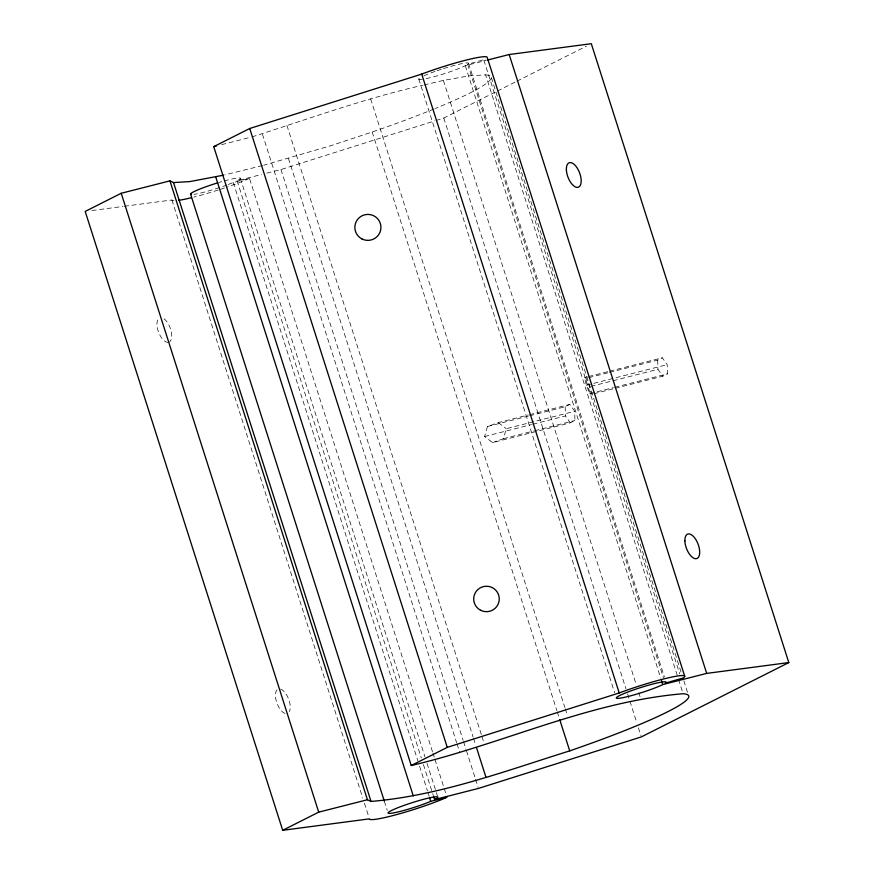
<?xml version="1.0" encoding="UTF-8"?>
<svg xmlns="http://www.w3.org/2000/svg" width="874" height="874" viewBox="0 0 874 874"><rect width="100%" height="100%" fill="white"/><g stroke="black" fill="none" stroke-linecap="round" stroke-linejoin="round"><path stroke-width="0.66" stroke-dasharray="4.37 3.28" d="M529.491 414.669L569.793 404.411L574.677 411.283L574.928 420.492L570.296 422.819L492.575 442.605L484.589 436.519L487.441 426.523L498.289 422.612L528.191 414.997M492.575 442.605L503.424 438.693L506.275 428.697L574.677 411.283M443.555 68.565A26.111 2.546 -17.7 0 1 467.743 64.272L485.791 59.082M436.05 120.492L443.806 118.034L496.224 91.617M497.437 91.005L515.726 81.785M516.949 81.173L586.421 46.158M529.6 415.795L565.172 406.749L569.793 404.411M609.582 372.357L657.685 360.121L662.317 357.783L667.19 364.655L667.441 373.864L662.82 376.191L614.717 388.438M432.477 751.695L249.483 178.329L233.139 182.513A26.111 2.546 -17.7 0 1 228.005 184.567M249.483 178.329L246.402 179.738A45.688 4.457 -17.7 0 1 226.934 187.102M251.92 136.923C308.555 119.006 364.578 98.38 422.688 85.27M434.181 108.922A169.709 16.562 -17.7 0 1 372.204 132.007L330.372 145.827L263.719 165.219M266.767 173.161L280.969 169.545L434.76 120.896M262.418 165.579L224.815 174.876M426.162 78.627A26.111 2.546 -17.7 0 0 465.285 65.703L485.944 60.437M221.635 144.636L250.609 137.262M224.257 180.94A26.111 2.546 -17.7 0 1 237.073 180.721L261.599 174.472M584.586 377.568L586.181 378.311L589.546 386.723L591.316 394.392L589.721 393.639L586.356 385.226L584.586 377.568L587.219 376.891M588.541 376.563L608.304 371.526M609.615 371.199L662.317 357.783M588.781 377.655L608.282 372.685M586.356 385.226L667.19 364.655M590.857 386.395L657.947 369.32L662.82 376.191M589.721 393.639L613.439 387.608M614.75 387.269L667.441 373.864M593.916 393.726L613.417 388.766M487.441 426.523L528.278 416.133M484.589 436.519L531.523 424.578M532.823 424.251L565.423 415.948L570.296 422.819M503.424 438.693L533.326 431.079M534.626 430.751L574.928 420.492M423.977 84.964L443.38 80.419L469.251 75.83L485.605 74.858L678.126 678.126M91.934 210.536L122.972 206.45M124.316 206.264L171.916 199.993A45.688 4.457 -17.7 0 0 175.303 200.714M498.289 422.612L506.275 428.697M491.319 77.546L681.775 674.313M683.85 680.813L687.587 692.514M483.868 60.197L679.721 673.876M678.541 679.426L682.692 692.426M468.562 63.332L664.404 677M467.656 64.326L663.508 677.995M465.285 65.703L660.722 678.071M443.38 80.419L636.327 684.987M638.807 692.787L640.052 696.687M443.806 118.034L625.959 688.799M627.619 694L636.753 722.612M638.413 727.813L640.904 735.613M418.788 79.075L614.641 692.743M370.663 98.926L564.844 707.394M565.26 708.694L567.335 715.194M372.204 132.007L556.847 710.573M557.262 711.873L559.338 718.373M286.923 125.408L481.53 735.187M481.945 736.487L484.021 742.987M288.475 158.489L473.118 737.055M473.533 738.355L475.609 744.856M280.969 169.545L463.122 740.311M463.537 741.611L466.028 749.411M466.443 750.711L475.161 778.013M475.576 779.313L478.067 787.113M262.451 134.246L456.643 742.714M457.058 744.014L459.549 751.815M432.881 752.995L434.542 758.195M434.957 759.495L446.581 795.897M240.35 178.351L424.993 756.917M427.069 763.417L437.437 795.919M237.073 180.721L421.301 757.987M423.377 764.488L433.34 795.69M233.282 182.458L417.925 761.025M419.586 766.225L427.462 790.926M427.878 792.226L429.123 796.127M384.352 801.261L387.248 810.362M171.916 199.993L362.776 798.06M364.436 803.261L369.003 817.561M657.685 360.121L657.947 369.32M565.172 406.749L565.423 415.948M485.605 74.858A169.709 16.562 -17.7 0 1 435.372 108.442M422.186 79.337A26.111 2.546 -17.7 0 1 419.607 78.125M423.857 75.841A26.111 2.546 -17.7 0 1 435.875 71.122M437.12 70.696A26.111 2.546 -17.7 0 1 442.255 68.98M226.869 184.993A26.111 2.546 -17.7 0 1 222.018 186.73M219.483 187.582A26.111 2.546 -17.7 0 1 193.973 194.356M219.232 182.382A26.111 2.546 -17.7 0 1 221.778 181.639M224.487 187.943A45.688 4.457 -17.7 0 1 219.461 189.614M218.194 190.019A45.688 4.457 -17.7 0 1 193.875 197.098M168.3 342.346A13.055 6.194 69.3 0 1 158.642 332.404A13.055 6.194 69.3 0 1 158.915 318.234M164.072 318.835A13.055 6.194 69.3 0 1 171.085 330.765A13.055 6.194 69.3 0 1 169.796 341.712M285.044 713.468A13.055 6.194 69.3 0 1 276.577 702.128A13.055 6.194 69.3 0 1 277.419 689.553M280.663 689.127A13.055 6.194 69.3 0 1 288.562 698.861A13.055 6.194 69.3 0 1 289.414 711.6"/><path stroke-width="1.31" d="M223.515 175.182L189.887 181.584L173.533 182.568L169.938 180.874L121.213 193.274L85.193 211.432L282.695 830.3L369.418 818.862A45.688 4.457 -17.7 0 0 396.501 814.623A45.688 4.457 -17.7 0 0 443.916 798.607L446.996 797.197L430.784 801.327A26.111 2.546 -17.7 0 1 389.629 813.388A26.111 2.546 -17.7 0 1 415.008 801.775A26.111 2.546 -17.7 0 1 434.575 799.59L478.482 788.414L641.319 736.913L788.807 662.568L591.305 43.7L509.181 54.527L487.233 60.109M282.695 830.3L318.715 812.143L367.441 799.743L371.035 801.436C439.393 795.701 504.669 771.229 569.717 750.875A169.709 16.562 -17.7 0 0 683.107 693.727C588.967 701.636 502.375 744.135 411.239 765.515L213.726 146.646L249.745 128.489L421.716 74.093A45.688 4.457 -17.7 0 1 487.222 57.422L684.735 676.29M411.239 765.515L447.259 747.368L619.218 692.962A45.688 4.457 -17.7 0 1 667.518 678.027A45.688 4.457 -17.7 0 1 683.304 677.962L665.256 683.151A26.111 2.546 -17.7 0 0 636.742 688.843A26.111 2.546 -17.7 0 0 620.868 698.031A26.111 2.546 -17.7 0 0 662.798 684.571L706.695 673.395L788.807 662.568M430.653 801.382L429.538 797.427M213.726 146.646L216.359 145.98M509.181 54.527L706.695 673.395M661.552 680.671L662.798 684.571M421.716 74.093L619.218 692.962M559.753 719.673L569.717 750.875M476.439 747.456L485.988 777.357M249.745 128.489L447.259 747.368M433.755 796.99L434.575 799.59M215.758 176.996L413.26 795.864M190.576 194.094L384.352 801.261M173.533 182.568L371.035 801.436M169.938 180.874L367.441 799.743M121.213 193.274L318.715 812.143M191.45 194.509A26.111 2.546 -17.7 0 1 217.932 182.775M191.111 197.786A45.688 4.457 -17.7 0 1 178.842 200.31M566.374 169.523A13.055 6.194 69.3 0 0 577.736 187.375A13.055 6.194 69.3 0 0 577.244 168.092A13.055 6.194 69.3 0 0 566.374 169.523M684.877 540.842A13.055 6.194 69.3 0 0 696.239 558.694A13.055 6.194 69.3 0 0 695.748 539.411A13.055 6.194 69.3 0 0 684.877 540.842M361.891 238.919A13.055 12.99 -2.7 0 0 380.933 226.792A13.055 12.99 -2.7 0 0 360.864 216.457A13.055 12.99 -2.7 0 0 361.891 238.919M480.602 610.26A12.793 12.728 -2.7 0 0 499.251 598.373A12.793 12.728 -2.7 0 0 479.586 588.246A12.793 12.728 -2.7 0 0 480.602 610.26"/></g></svg>
